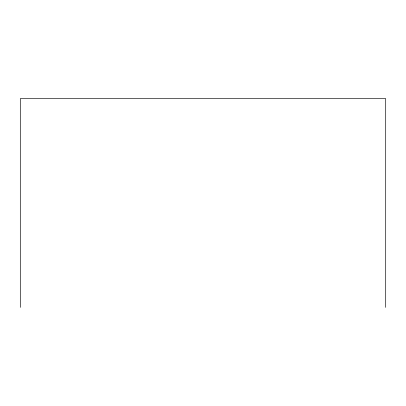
<?xml version="1.0" encoding="UTF-8"?>
<svg xmlns="http://www.w3.org/2000/svg" width="406" height="406" viewBox="0 0 406 406"><rect width="100%" height="100%" fill="white"/><g stroke="black" fill="none" stroke-linecap="round" stroke-linejoin="round"><path stroke-width="0.61" d="M385.7 307.378L385.7 98.622L20.3 98.622L20.3 307.378"/></g></svg>
